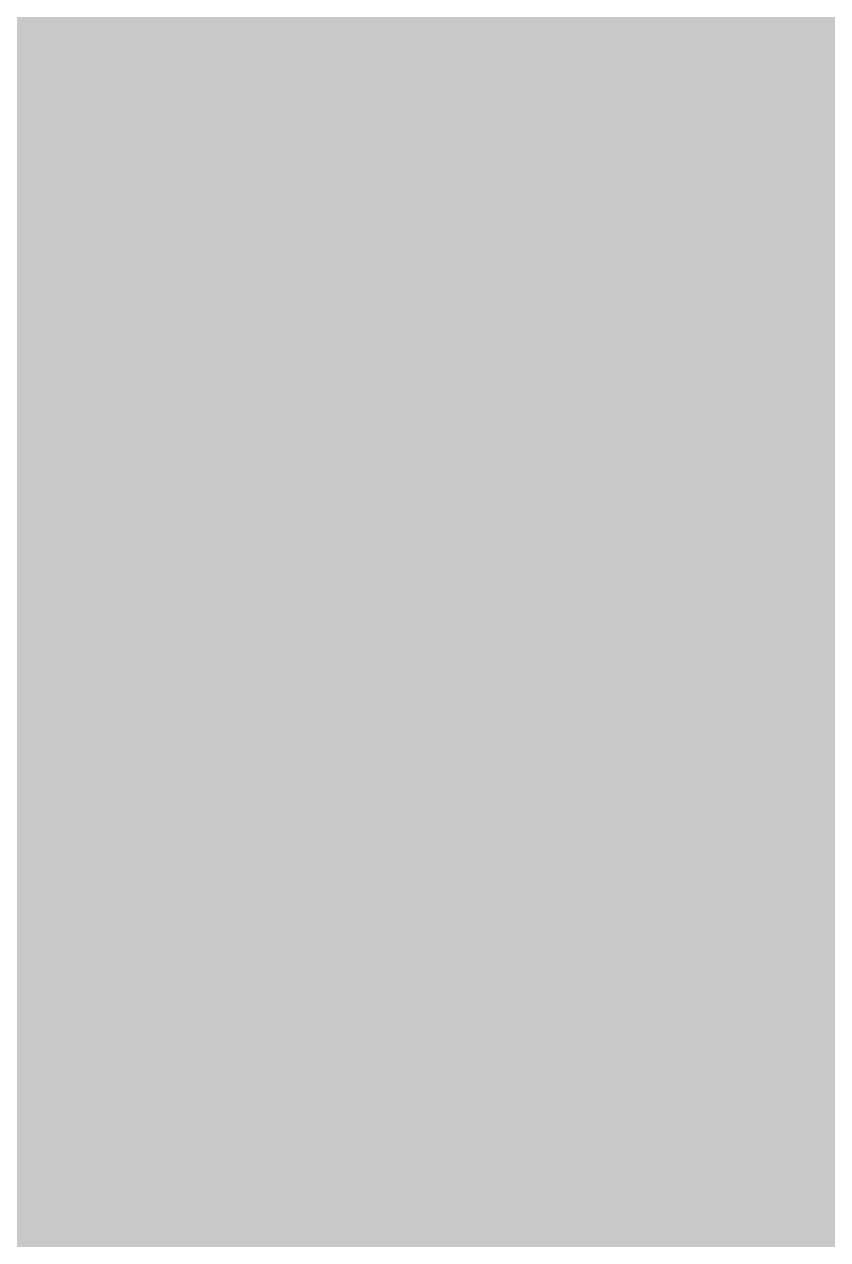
# Model space of a CAD drawing. Header units: millimetres. Extents: x 92 to 588, y 96 to 434.
# Drawn here: x 396.47 to 412.9, y 367 to 391.85 of the extents above; entities that cross this region are included whole.
import ezdxf

# ---------------------------------------------------------------- set-up
doc = ezdxf.new("R2010")
doc.units = ezdxf.units.MM
doc.layers.add('H', color=7, linetype='Continuous')
doc.layers.add('P', color=7, linetype='Continuous')

msp = doc.modelspace()

# ---------------------------------------------------------------- hatches: boundary and pattern name
at = {"layer": 'H', "linetype": 'Continuous'}
for points in [[(291.162, 223.903), (291.162, 433.788), (588.166, 433.788), (588.166, 223.903), (291.162, 223.903)], [(398.265, 389.108), (398.265, 391.701), (399.024, 391.701), (399.218, 391.684), (399.306, 391.666), (399.377, 391.648), (399.518, 391.578), (399.588, 391.543), (399.659, 391.49), (399.765, 391.366), (399.818, 391.278), (399.853, 391.208), (399.888, 391.031), (399.888, 390.925), (399.888, 390.837), (399.853, 390.678), (399.835, 390.608), (399.8, 390.52), (399.712, 390.396), (399.659, 390.343), (399.588, 390.29), (399.447, 390.184), (399.359, 390.149), (399.253, 390.114), (399.024, 390.079), (398.9, 390.079), (398.6, 390.079), (398.6, 390.378), (398.83, 390.378), (399.024, 390.378), (399.165, 390.414), (399.235, 390.431), (399.341, 390.484), (399.394, 390.52), (399.43, 390.573), (399.482, 390.643), (399.5, 390.696), (399.535, 390.802), (399.535, 390.908), (399.535, 390.978), (399.5, 391.084), (399.482, 391.137), (399.465, 391.19), (399.394, 391.278), (399.341, 391.313), (399.253, 391.349), (399.165, 391.384), (399.041, 391.402), (398.883, 391.402), (398.6, 391.402), (398.6, 390.378), (398.6, 390.079), (398.6, 389.108), (398.265, 389.108)], [(401.158, 389.108), (401.158, 390.008), (401.158, 390.273), (401.158, 391.296), (400.276, 390.273), (401.158, 390.273), (401.158, 390.008), (400.012, 390.008), (400.012, 390.361), (401.176, 391.701), (401.493, 391.701), (401.493, 390.273), (401.793, 390.273), (401.793, 390.008), (401.493, 390.008), (401.493, 389.108), (401.158, 389.108)], [(404.439, 389.073), (404.298, 389.073), (404.069, 389.108), (403.963, 389.161), (403.857, 389.197), (403.68, 389.32), (403.592, 389.408), (403.522, 389.497), (403.398, 389.708), (403.363, 389.832), (403.328, 389.955), (403.275, 390.237), (403.275, 390.396), (403.275, 390.555), (403.31, 390.855), (403.363, 390.978), (403.398, 391.084), (403.522, 391.296), (403.592, 391.384), (403.68, 391.472), (403.857, 391.613), (403.963, 391.648), (404.069, 391.701), (404.315, 391.737), (404.439, 391.754), (404.562, 391.737), (404.686, 391.719), (404.792, 391.701), (404.898, 391.684), (404.968, 391.648), (405.056, 391.613), (405.145, 391.578), (405.233, 391.525), (405.233, 391.119), (405.162, 391.155), (405.092, 391.208), (405.021, 391.278), (404.915, 391.331), (404.809, 391.384), (404.704, 391.419), (404.58, 391.454), (404.439, 391.454), (404.351, 391.454), (404.192, 391.419), (404.121, 391.384), (404.051, 391.349), (403.927, 391.243), (403.857, 391.19), (403.804, 391.119), (403.716, 390.943), (403.698, 390.855), (403.663, 390.749), (403.628, 390.52), (403.628, 390.396), (403.628, 390.273), (403.663, 390.043), (403.698, 389.955), (403.733, 389.849), (403.822, 389.691), (403.875, 389.62), (403.927, 389.567), (404.051, 389.461), (404.121, 389.426), (404.192, 389.408), (404.351, 389.373), (404.439, 389.373), (404.58, 389.373), (404.704, 389.408), (404.827, 389.444), (404.933, 389.497), (405.021, 389.549), (405.092, 389.602), (405.162, 389.655), (405.215, 389.708), (405.233, 389.285), (405.145, 389.25), (405.074, 389.214), (404.986, 389.179), (404.898, 389.144), (404.774, 389.108), (404.686, 389.091), (404.58, 389.073), (404.439, 389.073)], [(406.115, 389.073), (405.885, 389.091), (405.78, 389.126), (405.585, 389.197), (405.409, 389.267), (405.409, 389.708), (405.515, 389.62), (405.709, 389.497), (405.815, 389.461), (405.921, 389.408), (406.132, 389.373), (406.238, 389.373), (406.362, 389.373), (406.591, 389.426), (406.661, 389.479), (406.697, 389.514), (406.75, 389.585), (406.803, 389.708), (406.803, 389.796), (406.803, 389.867), (406.767, 389.99), (406.732, 390.043), (406.697, 390.096), (406.573, 390.167), (406.485, 390.184), (406.379, 390.22), (406.273, 390.255), (406.168, 390.273), (406.026, 390.308), (405.885, 390.343), (405.78, 390.396), (405.674, 390.467), (405.603, 390.537), (405.55, 390.59), (405.497, 390.678), (405.444, 390.802), (405.427, 390.925), (405.427, 391.013), (405.427, 391.084), (405.462, 391.225), (405.515, 391.366), (405.621, 391.472), (405.674, 391.525), (405.727, 391.578), (405.868, 391.666), (406.026, 391.719), (406.203, 391.737), (406.291, 391.754), (406.397, 391.737), (406.609, 391.719), (406.714, 391.701), (406.803, 391.684), (406.979, 391.613), (407.067, 391.578), (407.067, 391.172), (406.979, 391.225), (406.82, 391.313), (406.732, 391.366), (406.626, 391.402), (406.432, 391.437), (406.326, 391.454), (406.203, 391.437), (406.009, 391.384), (405.938, 391.331), (405.903, 391.313), (405.85, 391.243), (405.797, 391.172), (405.78, 391.084), (405.78, 391.049), (405.78, 390.961), (405.832, 390.837), (405.868, 390.784), (405.921, 390.731), (406.044, 390.661), (406.115, 390.643), (406.238, 390.608), (406.538, 390.537), (406.644, 390.502), (406.785, 390.467), (406.979, 390.343), (407.05, 390.255), (407.102, 390.167), (407.155, 389.973), (407.173, 389.849), (407.155, 389.779), (407.138, 389.62), (407.102, 389.549), (407.067, 389.479), (406.979, 389.355), (406.926, 389.303), (406.873, 389.25), (406.732, 389.161), (406.644, 389.126), (406.573, 389.108), (406.379, 389.073), (406.115, 389.073)], [(409.36, 389.108), (409.36, 391.402), (408.496, 391.402), (408.496, 391.701), (410.56, 391.701), (410.56, 391.402), (409.695, 391.402), (409.695, 389.108), (409.36, 389.108)], [(410.86, 389.108), (410.86, 391.701), (411.547, 391.701), (411.812, 391.701), (411.971, 391.684), (412.041, 391.666), (412.165, 391.631), (412.235, 391.596), (412.306, 391.56), (412.394, 391.454), (412.429, 391.402), (412.465, 391.331), (412.5, 391.19), (412.5, 391.119), (412.5, 391.031), (412.447, 390.855), (412.394, 390.784), (412.359, 390.714), (412.218, 390.608), (412.13, 390.573), (412.006, 390.731), (412.041, 390.767), (412.094, 390.819), (412.112, 390.872), (412.13, 390.961), (412.147, 391.066), (412.13, 391.155), (412.112, 391.225), (412.094, 391.26), (412.041, 391.313), (412.006, 391.331), (411.918, 391.384), (411.83, 391.402), (411.706, 391.402), (411.212, 391.402), (411.212, 390.643), (411.741, 390.643), (411.847, 390.661), (411.918, 390.696), (412.006, 390.731), (412.13, 390.573), (412.253, 390.52), (412.112, 390.255), (412.059, 390.29), (411.971, 390.326), (411.883, 390.343), (411.759, 390.361), (411.6, 390.361), (411.212, 390.361), (411.212, 389.408), (411.495, 389.408), (411.706, 389.408), (411.847, 389.426), (411.918, 389.444), (412.024, 389.479), (412.077, 389.514), (412.13, 389.549), (412.2, 389.638), (412.218, 389.673), (412.235, 389.708), (412.253, 389.832), (412.271, 389.902), (412.253, 389.973), (412.235, 390.079), (412.218, 390.132), (412.2, 390.184), (412.112, 390.255), (412.253, 390.52), (412.429, 390.396), (412.5, 390.326), (412.553, 390.237), (412.623, 390.026), (412.623, 389.902), (412.623, 389.814), (412.588, 389.638), (412.553, 389.567), (412.518, 389.497), (412.412, 389.373), (412.359, 389.32), (412.271, 389.267), (412.13, 389.197), (412.041, 389.161), (411.953, 389.144), (411.741, 389.108), (410.86, 389.108)], [(402.04, 390.096), (402.04, 390.396), (403.028, 390.396), (403.028, 390.096), (402.04, 390.096)], [(407.385, 390.096), (407.385, 390.396), (408.355, 390.396), (408.355, 390.096), (407.385, 390.096)], [(406.467, 383.111), (406.467, 385.704), (407.12, 385.704), (407.226, 385.704), (407.42, 385.687), (407.508, 385.669), (407.596, 385.651), (407.737, 385.581), (407.79, 385.545), (407.861, 385.493), (407.967, 385.369), (408.02, 385.298), (408.055, 385.21), (408.09, 385.034), (408.108, 384.928), (408.09, 384.84), (408.073, 384.681), (408.037, 384.611), (408.002, 384.54), (407.931, 384.399), (407.879, 384.346), (407.808, 384.293), (407.649, 384.187), (407.561, 384.152), (407.473, 384.117), (407.244, 384.081), (407.102, 384.081), (406.82, 384.081), (406.82, 384.381), (407.05, 384.381), (407.244, 384.381), (407.385, 384.417), (407.438, 384.434), (407.561, 384.487), (407.596, 384.522), (407.632, 384.575), (407.685, 384.663), (407.702, 384.699), (407.737, 384.805), (407.737, 384.91), (407.737, 384.981), (407.72, 385.104), (407.702, 385.14), (407.667, 385.193), (407.596, 385.281), (407.561, 385.316), (407.473, 385.351), (407.367, 385.387), (407.244, 385.404), (407.102, 385.404), (406.82, 385.404), (406.82, 384.381), (406.82, 384.081), (406.82, 383.111), (406.467, 383.111)], [(409.36, 383.111), (409.36, 384.011), (409.36, 384.293), (409.36, 385.298), (408.496, 384.293), (409.36, 384.293), (409.36, 384.011), (408.231, 384.011), (408.231, 384.364), (409.378, 385.704), (409.695, 385.704), (409.695, 384.293), (410.013, 384.293), (410.013, 384.011), (409.695, 384.011), (409.695, 383.111), (409.36, 383.111)], [(406.644, 383.341), (405.638, 384.346), (406.644, 385.334), (407.632, 384.346), (406.644, 383.341)], [(406.203, 382.071), (405.215, 383.076), (406.203, 384.081), (407.208, 383.076), (406.203, 382.071)], [(400.082, 379.054), (399.077, 380.042), (400.082, 381.048), (401.07, 380.042), (400.082, 379.054)], [(403.645, 378.155), (402.64, 379.143), (403.645, 380.148), (404.633, 379.143), (403.645, 378.155)], [(403.522, 377.537), (403.363, 377.573), (403.292, 377.59), (403.222, 377.626), (403.098, 377.714), (403.045, 377.767), (402.975, 377.837), (402.869, 378.031), (402.834, 378.155), (402.799, 378.261), (402.763, 378.56), (402.763, 378.719), (402.763, 378.896), (402.799, 379.195), (402.834, 379.337), (402.869, 379.46), (402.975, 379.707), (403.045, 379.813), (403.116, 379.901), (403.292, 380.06), (403.398, 380.113), (403.522, 380.166), (403.769, 380.218), (403.91, 380.218), (403.998, 380.218), (404.086, 380.218), (404.157, 380.201), (404.21, 380.183), (404.21, 379.848), (404.139, 379.883), (404.051, 379.901), (403.963, 379.919), (403.875, 379.919), (403.786, 379.919), (403.645, 379.901), (403.522, 379.848), (403.398, 379.76), (403.345, 379.707), (403.292, 379.654), (403.222, 379.513), (403.169, 379.354), (403.116, 379.16), (403.116, 379.054), (403.222, 378.878), (403.116, 378.807), (403.116, 378.772), (403.098, 378.702), (403.098, 378.649), (403.116, 378.525), (403.134, 378.296), (403.151, 378.225), (403.187, 378.137), (403.257, 378.014), (403.292, 377.961), (403.363, 377.89), (403.451, 377.855), (403.522, 377.82), (403.61, 377.82), (403.716, 377.82), (403.839, 377.873), (403.91, 377.925), (403.945, 377.961), (403.98, 378.014), (404.033, 378.102), (404.069, 378.278), (404.086, 378.419), (404.086, 378.49), (404.051, 378.631), (404.033, 378.684), (404.016, 378.737), (403.945, 378.825), (403.91, 378.86), (403.875, 378.896), (403.786, 378.931), (403.751, 378.931), (403.663, 378.948), (403.575, 378.948), (403.451, 378.948), (403.345, 378.913), (403.222, 378.878), (403.116, 379.054), (403.24, 379.143), (403.363, 379.195), (403.434, 379.213), (403.575, 379.231), (403.645, 379.248), (403.804, 379.231), (403.91, 379.213), (403.98, 379.195), (404.086, 379.125), (404.157, 379.09), (404.227, 379.037), (404.333, 378.896), (404.368, 378.807), (404.404, 378.737), (404.439, 378.543), (404.439, 378.331), (404.404, 378.155), (404.368, 378.067), (404.333, 377.978), (404.245, 377.837), (404.192, 377.784), (404.139, 377.714), (403.998, 377.626), (403.927, 377.59), (403.857, 377.573), (403.698, 377.537), (403.522, 377.537)], [(405.127, 377.537), (405.039, 377.555), (404.968, 377.555), (404.898, 377.573), (404.898, 377.908), (404.968, 377.89), (405.056, 377.855), (405.145, 377.837), (405.233, 377.837), (405.321, 377.837), (405.48, 377.873), (405.603, 377.925), (405.727, 378.014), (405.762, 378.067), (405.815, 378.119), (405.885, 378.261), (405.956, 378.419), (405.991, 378.596), (405.991, 378.702), (405.885, 378.896), (405.991, 378.948), (405.991, 379.019), (405.991, 379.248), (405.974, 379.46), (405.956, 379.548), (405.921, 379.619), (405.85, 379.742), (405.815, 379.795), (405.78, 379.83), (405.709, 379.901), (405.656, 379.919), (405.585, 379.936), (405.497, 379.936), (405.391, 379.936), (405.25, 379.883), (405.18, 379.83), (405.145, 379.795), (405.127, 379.76), (405.074, 379.654), (405.021, 379.495), (405.021, 379.354), (405.021, 379.266), (405.039, 379.143), (405.074, 379.072), (405.092, 379.019), (405.162, 378.931), (405.197, 378.896), (405.233, 378.878), (405.303, 378.843), (405.356, 378.825), (405.444, 378.807), (405.533, 378.807), (405.638, 378.807), (405.762, 378.843), (405.885, 378.896), (405.991, 378.702), (405.85, 378.613), (405.727, 378.56), (405.656, 378.543), (405.533, 378.525), (405.444, 378.525), (405.321, 378.525), (405.197, 378.56), (405.127, 378.578), (405.021, 378.631), (404.95, 378.666), (404.88, 378.737), (404.774, 378.86), (404.739, 378.948), (404.704, 379.019), (404.668, 379.231), (404.668, 379.337), (404.668, 379.425), (404.704, 379.619), (404.739, 379.707), (404.774, 379.778), (404.862, 379.919), (404.915, 379.989), (404.968, 380.042), (405.109, 380.13), (405.18, 380.166), (405.25, 380.183), (405.409, 380.218), (405.497, 380.218), (405.585, 380.218), (405.744, 380.201), (405.815, 380.166), (405.885, 380.13), (406.009, 380.042), (406.062, 379.989), (406.132, 379.919), (406.238, 379.725), (406.273, 379.619), (406.309, 379.495), (406.344, 379.213), (406.344, 379.037), (406.344, 378.878), (406.309, 378.578), (406.273, 378.437), (406.238, 378.296), (406.132, 378.049), (406.062, 377.961), (405.991, 377.855), (405.815, 377.696), (405.709, 377.643), (405.603, 377.59), (405.339, 377.537), (405.197, 377.537), (405.127, 377.537)], [(408.566, 377.537), (408.461, 377.537), (408.284, 377.573), (408.125, 377.661), (408.002, 377.784), (407.949, 377.873), (407.896, 377.961), (407.826, 378.172), (407.773, 378.419), (407.755, 378.719), (407.737, 378.878), (407.755, 379.054), (407.773, 379.354), (407.826, 379.601), (407.896, 379.813), (407.949, 379.901), (408.002, 379.972), (408.125, 380.095), (408.284, 380.183), (408.461, 380.218), (408.566, 380.218), (408.566, 379.936), (408.496, 379.936), (408.39, 379.901), (408.337, 379.866), (408.284, 379.83), (408.214, 379.725), (408.196, 379.672), (408.161, 379.601), (408.125, 379.425), (408.125, 379.337), (408.108, 379.125), (408.09, 378.878), (408.108, 378.631), (408.108, 378.419), (408.125, 378.331), (408.161, 378.172), (408.178, 378.102), (408.214, 378.031), (408.284, 377.925), (408.337, 377.89), (408.372, 377.855), (408.496, 377.82), (408.566, 377.82), (408.637, 377.82), (408.76, 377.855), (408.813, 377.89), (408.849, 377.925), (408.919, 378.031), (408.955, 378.102), (408.972, 378.155), (409.007, 378.331), (409.025, 378.419), (409.043, 378.631), (409.043, 378.878), (409.043, 379.143), (409.025, 379.337), (409.007, 379.442), (408.972, 379.601), (408.955, 379.672), (408.919, 379.742), (408.849, 379.83), (408.813, 379.866), (408.76, 379.901), (408.637, 379.936), (408.566, 379.936), (408.566, 380.218), (408.672, 380.218), (408.866, 380.183), (409.025, 380.095), (409.149, 379.972), (409.201, 379.883), (409.254, 379.813), (409.325, 379.601), (409.378, 379.337), (409.395, 379.054), (409.395, 378.878), (409.395, 378.719), (409.378, 378.419), (409.325, 378.155), (409.237, 377.943), (409.201, 377.855), (409.149, 377.784), (409.007, 377.661), (408.866, 377.573), (408.672, 377.537), (408.566, 377.537)], [(410.471, 377.537), (410.313, 377.573), (410.225, 377.59), (410.172, 377.626), (410.03, 377.714), (409.978, 377.767), (409.925, 377.837), (409.819, 378.031), (409.766, 378.155), (409.731, 378.261), (409.695, 378.56), (409.695, 378.719), (409.695, 378.896), (409.731, 379.195), (409.766, 379.337), (409.801, 379.46), (409.907, 379.707), (409.978, 379.813), (410.048, 379.901), (410.242, 380.06), (410.348, 380.113), (410.454, 380.166), (410.718, 380.218), (410.86, 380.218), (410.948, 380.218), (411.018, 380.218), (411.089, 380.201), (411.142, 380.183), (411.142, 379.848), (411.071, 379.883), (411.001, 379.901), (410.912, 379.919), (410.807, 379.919), (410.736, 379.919), (410.577, 379.901), (410.454, 379.848), (410.33, 379.76), (410.295, 379.707), (410.242, 379.654), (410.154, 379.513), (410.101, 379.354), (410.066, 379.16), (410.048, 379.054), (410.172, 378.878), (410.048, 378.807), (410.048, 378.772), (410.048, 378.702), (410.048, 378.649), (410.048, 378.525), (410.066, 378.296), (410.101, 378.225), (410.119, 378.137), (410.189, 378.014), (410.225, 377.961), (410.313, 377.89), (410.383, 377.855), (410.471, 377.82), (410.56, 377.82), (410.648, 377.82), (410.789, 377.873), (410.86, 377.925), (410.895, 377.961), (410.93, 378.014), (410.965, 378.102), (411.018, 378.278), (411.018, 378.419), (411.018, 378.49), (411.001, 378.631), (410.983, 378.684), (410.948, 378.737), (410.895, 378.825), (410.842, 378.86), (410.807, 378.896), (410.736, 378.931), (410.683, 378.931), (410.595, 378.948), (410.507, 378.948), (410.401, 378.948), (410.277, 378.913), (410.172, 378.878), (410.048, 379.054), (410.172, 379.143), (410.313, 379.195), (410.366, 379.213), (410.507, 379.231), (410.595, 379.248), (410.736, 379.231), (410.86, 379.213), (410.912, 379.195), (411.036, 379.125), (411.089, 379.09), (411.159, 379.037), (411.265, 378.896), (411.3, 378.807), (411.336, 378.737), (411.371, 378.543), (411.371, 378.331), (411.336, 378.155), (411.3, 378.067), (411.265, 377.978), (411.177, 377.837), (411.124, 377.784), (411.071, 377.714), (410.948, 377.626), (410.877, 377.59), (410.789, 377.573), (410.63, 377.537), (410.471, 377.537)], [(402.605, 376.779), (401.617, 377.784), (402.605, 378.772), (403.61, 377.784), (402.605, 376.779)], [(412.535, 375.791), (412.447, 375.791), (412.288, 375.809), (412.218, 375.844), (412.147, 375.879), (412.024, 375.968), (411.971, 376.02), (411.9, 376.091), (411.794, 376.285), (411.759, 376.391), (411.724, 376.514), (411.689, 376.814), (411.689, 376.973), (411.689, 377.132), (411.724, 377.449), (411.759, 377.573), (411.794, 377.714), (411.9, 377.943), (411.971, 378.049), (412.041, 378.155), (412.218, 378.296), (412.324, 378.366), (412.447, 378.419), (412.694, 378.472), (412.835, 378.472), (412.923, 378.472), (413.011, 378.455), (413.082, 378.455), (413.135, 378.437), (413.135, 378.102), (413.064, 378.119), (412.994, 378.155), (412.888, 378.172), (412.8, 378.172), (412.712, 378.172), (412.57, 378.137), (412.447, 378.084), (412.324, 378.014), (412.271, 377.961), (412.235, 377.89), (412.147, 377.767), (412.094, 377.608), (412.059, 377.414), (412.041, 377.308), (412.147, 377.132), (412.041, 377.061), (412.041, 377.026), (412.041, 376.991), (412.041, 376.761), (412.059, 376.55), (412.094, 376.461), (412.112, 376.391), (412.182, 376.267), (412.218, 376.214), (412.288, 376.144), (412.376, 376.109), (412.447, 376.073), (412.535, 376.073), (412.641, 376.073), (412.765, 376.126), (412.853, 376.179), (412.87, 376.214), (412.906, 376.25), (412.959, 376.356), (413.011, 376.514), (413.011, 376.655), (413.011, 376.744), (412.994, 376.867), (412.959, 376.938), (412.941, 376.991), (412.87, 377.079), (412.835, 377.114), (412.8, 377.132), (412.712, 377.185), (412.676, 377.185), (412.588, 377.202), (412.5, 377.202), (412.376, 377.202), (412.271, 377.167), (412.147, 377.132), (412.041, 377.308), (412.165, 377.396), (412.288, 377.449), (412.359, 377.467), (412.5, 377.484), (412.57, 377.484), (412.729, 377.484), (412.835, 377.449), (412.906, 377.432), (413.011, 377.379), (413.082, 377.343), (413.153, 377.273), (413.258, 377.149), (413.294, 377.061), (413.329, 376.973), (413.364, 376.779), (413.364, 376.673), (413.364, 376.585), (413.329, 376.391), (413.294, 376.303), (413.258, 376.232), (413.17, 376.091), (413.117, 376.02), (413.064, 375.968), (412.923, 375.879), (412.853, 375.844), (412.782, 375.809), (412.623, 375.791), (412.535, 375.791)], [(406.838, 377.59), (406.838, 378.084), (407.244, 378.084), (407.244, 377.59), (406.838, 377.59)], [(397.436, 373.304), (397.278, 373.339), (397.207, 373.357), (397.136, 373.392), (397.013, 373.48), (396.942, 373.533), (396.89, 373.622), (396.784, 373.798), (396.748, 373.921), (396.713, 374.045), (396.66, 374.327), (396.66, 374.662), (396.695, 374.962), (396.731, 375.103), (396.766, 375.244), (396.872, 375.474), (396.942, 375.579), (397.031, 375.668), (397.207, 375.826), (397.313, 375.879), (397.419, 375.932), (397.683, 375.985), (397.824, 375.985), (397.913, 375.985), (397.983, 375.985), (398.054, 375.968), (398.124, 375.95), (398.124, 375.632), (398.054, 375.65), (397.965, 375.668), (397.877, 375.685), (397.771, 375.685), (397.701, 375.685), (397.56, 375.668), (397.419, 375.615), (397.313, 375.527), (397.26, 375.474), (397.207, 375.421), (397.136, 375.28), (397.066, 375.121), (397.031, 374.927), (397.013, 374.821), (397.136, 374.645), (397.013, 374.592), (397.013, 374.539), (397.013, 374.503), (397.013, 374.468), (397.013, 374.415), (397.013, 374.292), (397.048, 374.08), (397.066, 373.992), (397.101, 373.904), (397.154, 373.78), (397.207, 373.745), (397.278, 373.657), (397.348, 373.622), (397.436, 373.586), (397.525, 373.586), (397.63, 373.604), (397.754, 373.639), (397.824, 373.71), (397.86, 373.745), (397.895, 373.78), (397.948, 373.868), (397.983, 374.045), (397.983, 374.186), (397.983, 374.257), (397.965, 374.398), (397.948, 374.451), (397.93, 374.503), (397.86, 374.592), (397.807, 374.627), (397.771, 374.662), (397.701, 374.698), (397.666, 374.715), (397.577, 374.715), (397.489, 374.733), (397.366, 374.715), (397.242, 374.698), (397.136, 374.645), (397.013, 374.821), (397.154, 374.909), (397.278, 374.962), (397.348, 374.98), (397.489, 375.015), (397.56, 375.015), (397.701, 374.997), (397.824, 374.98), (397.877, 374.962), (398.001, 374.909), (398.054, 374.856), (398.124, 374.803), (398.23, 374.662), (398.265, 374.592), (398.301, 374.503), (398.336, 374.309), (398.336, 374.204), (398.336, 374.098), (398.301, 373.921), (398.283, 373.833), (398.248, 373.745), (398.16, 373.604), (398.107, 373.551), (398.036, 373.498), (397.913, 373.392), (397.842, 373.375), (397.771, 373.339), (397.613, 373.304), (397.436, 373.304)], [(399.024, 373.304), (398.953, 373.322), (398.883, 373.322), (398.812, 373.339), (398.812, 373.674), (398.865, 373.657), (398.953, 373.639), (399.041, 373.604), (399.147, 373.604), (399.235, 373.604), (399.377, 373.639), (399.518, 373.692), (399.624, 373.78), (399.676, 373.833), (399.729, 373.886), (399.8, 374.027), (399.853, 374.186), (399.888, 374.362), (399.906, 374.468), (399.8, 374.662), (399.906, 374.715), (399.906, 374.786), (399.906, 374.839), (399.906, 374.874), (399.906, 375.015), (399.888, 375.227), (399.853, 375.315), (399.835, 375.385), (399.765, 375.527), (399.729, 375.562), (399.694, 375.615), (399.606, 375.668), (399.571, 375.685), (399.482, 375.703), (399.394, 375.721), (399.288, 375.703), (399.165, 375.65), (399.094, 375.597), (399.059, 375.562), (399.024, 375.527), (398.989, 375.421), (398.936, 375.262), (398.936, 375.121), (398.936, 375.033), (398.953, 374.909), (398.971, 374.856), (399.006, 374.803), (399.059, 374.698), (399.112, 374.662), (399.147, 374.645), (399.218, 374.609), (399.253, 374.592), (399.341, 374.574), (399.43, 374.574), (399.553, 374.592), (399.676, 374.609), (399.8, 374.662), (399.906, 374.468), (399.765, 374.38), (399.641, 374.327), (399.571, 374.309), (399.43, 374.292), (399.359, 374.292), (399.218, 374.292), (399.094, 374.327), (399.041, 374.345), (398.918, 374.398), (398.865, 374.451), (398.795, 374.503), (398.689, 374.627), (398.653, 374.715), (398.618, 374.803), (398.583, 374.997), (398.583, 375.103), (398.583, 375.209), (398.618, 375.385), (398.653, 375.474), (398.689, 375.544), (398.777, 375.685), (398.83, 375.756), (398.883, 375.809), (399.006, 375.897), (399.094, 375.932), (399.165, 375.968), (399.324, 375.985), (399.394, 376.003), (399.482, 375.985), (399.659, 375.968), (399.729, 375.932), (399.8, 375.897), (399.923, 375.826), (399.976, 375.756), (400.047, 375.685), (400.153, 375.509), (400.188, 375.385), (400.223, 375.262), (400.259, 374.98), (400.259, 374.803), (400.259, 374.645), (400.223, 374.345), (400.188, 374.204), (400.153, 374.063), (400.047, 373.816), (399.976, 373.727), (399.888, 373.622), (399.712, 373.48), (399.606, 373.41), (399.5, 373.375), (399.253, 373.322), (399.094, 373.304), (399.024, 373.304)], [(411.53, 373.957), (410.542, 374.944), (411.53, 375.95), (412.535, 374.944), (411.53, 373.957)], [(408.778, 373.322), (407.773, 374.309), (408.778, 375.315), (409.766, 374.309), (408.778, 373.322)], [(400.417, 372.546), (399.412, 373.551), (400.417, 374.556), (401.405, 373.551), (400.417, 372.546)], [(413.699, 370.746), (413.611, 370.764), (413.452, 370.782), (413.382, 370.817), (413.311, 370.852), (413.188, 370.94), (413.135, 370.993), (413.064, 371.064), (412.959, 371.258), (412.923, 371.364), (412.888, 371.487), (412.853, 371.769), (412.853, 372.105), (412.888, 372.404), (412.923, 372.546), (412.959, 372.687), (413.064, 372.916), (413.135, 373.022), (413.205, 373.11), (413.382, 373.269), (413.488, 373.322), (413.611, 373.375), (413.858, 373.428), (413.999, 373.445), (414.087, 373.445), (414.176, 373.428), (414.246, 373.428), (414.299, 373.41), (414.299, 373.075), (414.229, 373.092), (414.158, 373.128), (414.052, 373.145), (413.964, 373.145), (413.876, 373.145), (413.735, 373.11), (413.611, 373.057), (413.488, 372.969), (413.435, 372.916), (413.382, 372.863), (413.311, 372.74), (413.258, 372.563), (413.205, 372.387), (413.205, 372.281), (413.311, 372.087), (413.205, 372.034), (413.205, 371.963), (413.205, 371.911), (413.188, 371.875), (413.205, 371.734), (413.223, 371.523), (413.241, 371.434), (413.276, 371.364), (413.347, 371.223), (413.382, 371.187), (413.452, 371.117), (413.541, 371.064), (413.611, 371.046), (413.699, 371.029), (413.805, 371.046), (413.929, 371.099), (414.017, 371.152), (414.035, 371.187), (414.07, 371.223), (414.123, 371.311), (414.158, 371.487), (414.176, 371.628), (414.176, 371.717), (414.158, 371.84), (414.123, 371.893), (414.105, 371.946), (414.035, 372.052), (413.999, 372.087), (413.964, 372.105), (413.876, 372.14), (413.84, 372.158), (413.752, 372.175), (413.664, 372.175), (413.541, 372.175), (413.435, 372.14), (413.311, 372.087), (413.205, 372.281), (413.329, 372.352), (413.452, 372.404), (413.523, 372.44), (413.664, 372.457), (413.735, 372.457), (413.893, 372.457), (413.999, 372.422), (414.07, 372.404), (414.176, 372.352), (414.246, 372.299), (414.317, 372.246), (414.423, 372.105), (414.458, 372.034), (414.493, 371.946), (414.528, 371.752), (414.528, 371.646), (414.528, 371.54), (414.493, 371.364), (414.458, 371.276), (414.423, 371.205), (414.334, 371.064), (414.281, 370.993), (414.229, 370.94), (414.087, 370.852), (414.017, 370.817), (413.946, 370.782), (413.788, 370.764), (413.699, 370.746)], [(397.542, 368.348), (397.383, 368.383), (397.313, 368.4), (397.242, 368.436), (397.119, 368.524), (397.048, 368.577), (396.995, 368.647), (396.89, 368.841), (396.837, 368.947), (396.819, 369.071), (396.766, 369.371), (396.766, 369.529), (396.766, 369.706), (396.801, 370.006), (396.837, 370.147), (396.872, 370.27), (396.978, 370.517), (397.048, 370.605), (397.119, 370.711), (397.313, 370.852), (397.419, 370.923), (397.525, 370.976), (397.789, 371.029), (397.93, 371.029), (398.018, 371.029), (398.089, 371.029), (398.16, 371.011), (398.23, 370.993), (398.23, 370.658), (398.16, 370.693), (398.071, 370.711), (397.983, 370.729), (397.877, 370.729), (397.807, 370.729), (397.648, 370.693), (397.525, 370.641), (397.419, 370.57), (397.366, 370.517), (397.313, 370.464), (397.225, 370.323), (397.172, 370.164), (397.136, 369.97), (397.119, 369.864), (397.242, 369.688), (397.119, 369.618), (397.119, 369.582), (397.119, 369.547), (397.119, 369.459), (397.119, 369.335), (397.154, 369.106), (397.172, 369.018), (397.207, 368.947), (397.26, 368.824), (397.295, 368.771), (397.383, 368.7), (397.454, 368.665), (397.542, 368.63), (397.63, 368.63), (397.736, 368.63), (397.86, 368.683), (397.93, 368.736), (397.965, 368.771), (398.001, 368.806), (398.036, 368.912), (398.089, 369.071), (398.089, 369.229), (398.089, 369.3), (398.071, 369.441), (398.054, 369.494), (398.036, 369.547), (397.965, 369.635), (397.913, 369.67), (397.877, 369.706), (397.807, 369.741), (397.771, 369.741), (397.683, 369.759), (397.595, 369.759), (397.472, 369.759), (397.348, 369.723), (397.242, 369.688), (397.119, 369.864), (397.242, 369.953), (397.383, 370.006), (397.436, 370.023), (397.595, 370.041), (397.666, 370.041), (397.807, 370.041), (397.93, 370.023), (397.983, 370.006), (398.107, 369.935), (398.16, 369.9), (398.23, 369.847), (398.336, 369.706), (398.371, 369.618), (398.406, 369.529), (398.442, 369.335), (398.442, 369.229), (398.442, 369.141), (398.406, 368.947), (398.389, 368.859), (398.354, 368.788), (398.265, 368.647), (398.195, 368.594), (398.142, 368.524), (398.018, 368.436), (397.948, 368.4), (397.877, 368.383), (397.719, 368.348), (397.542, 368.348)], [(399.13, 368.348), (399.059, 368.348), (398.971, 368.365), (398.9, 368.383), (398.9, 368.718), (398.971, 368.683), (399.059, 368.665), (399.147, 368.647), (399.253, 368.647), (399.324, 368.647), (399.482, 368.683), (399.624, 368.736), (399.729, 368.824), (399.782, 368.877), (399.835, 368.93), (399.906, 369.071), (399.959, 369.229), (399.994, 369.406), (400.012, 369.512), (399.906, 369.688), (400.012, 369.759), (400.012, 369.829), (400.012, 369.864), (400.012, 370.041), (399.994, 370.253), (399.959, 370.341), (399.941, 370.429), (399.87, 370.552), (399.835, 370.605), (399.8, 370.641), (399.712, 370.693), (399.676, 370.711), (399.588, 370.746), (399.5, 370.746), (399.394, 370.746), (399.271, 370.693), (399.2, 370.641), (399.165, 370.605), (399.13, 370.552), (399.094, 370.464), (399.041, 370.288), (399.041, 370.147), (399.041, 370.076), (399.059, 369.935), (399.077, 369.882), (399.094, 369.829), (399.165, 369.741), (399.218, 369.706), (399.253, 369.67), (399.324, 369.635), (399.359, 369.635), (399.447, 369.618), (399.535, 369.618), (399.659, 369.618), (399.782, 369.653), (399.906, 369.688), (400.012, 369.512), (399.87, 369.423), (399.747, 369.371), (399.676, 369.353), (399.535, 369.335), (399.465, 369.335), (399.324, 369.335), (399.2, 369.353), (399.147, 369.371), (399.024, 369.441), (398.971, 369.476), (398.9, 369.529), (398.795, 369.67), (398.759, 369.741), (398.724, 369.829), (398.689, 370.023), (398.689, 370.147), (398.689, 370.235), (398.724, 370.429), (398.742, 370.499), (398.777, 370.588), (398.865, 370.729), (398.936, 370.782), (398.989, 370.852), (399.112, 370.94), (399.183, 370.976), (399.271, 370.993), (399.43, 371.029), (399.5, 371.029), (399.588, 371.029), (399.747, 370.993), (399.835, 370.976), (399.906, 370.94), (400.029, 370.852), (400.082, 370.799), (400.153, 370.729), (400.241, 370.535), (400.294, 370.429), (400.329, 370.305), (400.364, 370.023), (400.364, 369.847), (400.364, 369.688), (400.329, 369.388), (400.294, 369.229), (400.259, 369.088), (400.135, 368.859), (400.082, 368.753), (399.994, 368.665), (399.818, 368.506), (399.712, 368.453), (399.606, 368.4), (399.359, 368.348), (399.2, 368.348), (399.13, 368.348)], [(402.587, 368.33), (402.499, 368.348), (402.322, 368.365), (402.234, 368.4), (402.164, 368.418), (402.022, 368.506), (401.97, 368.559), (401.917, 368.612), (401.828, 368.736), (401.793, 368.806), (401.775, 368.877), (401.74, 369.035), (401.74, 369.106), (401.74, 369.212), (401.811, 369.406), (401.864, 369.494), (401.917, 369.582), (402.075, 369.723), (402.181, 369.776), (402.322, 369.635), (402.216, 369.529), (402.164, 369.459), (402.128, 369.388), (402.093, 369.229), (402.093, 369.141), (402.093, 369.018), (402.164, 368.824), (402.234, 368.753), (402.305, 368.683), (402.481, 368.594), (402.587, 368.594), (402.693, 368.594), (402.869, 368.665), (402.94, 368.736), (402.993, 368.788), (403.063, 368.983), (403.063, 369.088), (403.063, 369.159), (403.045, 369.282), (403.01, 369.335), (402.975, 369.388), (402.851, 369.476), (402.763, 369.529), (402.71, 369.565), (402.605, 369.6), (402.516, 369.635), (402.393, 369.688), (402.322, 369.635), (402.181, 369.776), (402.093, 369.847), (401.952, 369.97), (401.899, 370.023), (401.864, 370.094), (401.811, 370.27), (401.811, 370.358), (401.811, 370.429), (401.828, 370.57), (401.899, 370.693), (401.97, 370.799), (402.022, 370.852), (402.075, 370.888), (402.199, 370.958), (402.34, 371.011), (402.499, 371.046), (402.675, 371.046), (402.834, 371.011), (402.975, 370.976), (403.098, 370.905), (403.151, 370.852), (403.204, 370.799), (403.275, 370.711), (403.328, 370.588), (403.363, 370.447), (403.363, 370.376), (403.363, 370.288), (403.31, 370.129), (403.257, 370.041), (403.204, 369.953), (403.063, 369.829), (402.975, 369.776), (402.834, 369.917), (402.94, 370.041), (402.975, 370.094), (402.993, 370.164), (403.028, 370.305), (403.028, 370.376), (403.01, 370.464), (402.957, 370.605), (402.904, 370.676), (402.869, 370.693), (402.799, 370.746), (402.675, 370.782), (402.587, 370.782), (402.499, 370.782), (402.34, 370.729), (402.269, 370.676), (402.252, 370.658), (402.199, 370.588), (402.164, 370.482), (402.146, 370.394), (402.164, 370.341), (402.181, 370.235), (402.216, 370.182), (402.252, 370.147), (402.34, 370.058), (402.393, 370.023), (402.463, 369.988), (402.569, 369.935), (402.675, 369.9), (402.763, 369.864), (402.834, 369.917), (402.975, 369.776), (403.081, 369.706), (403.24, 369.582), (403.31, 369.512), (403.363, 369.423), (403.416, 369.229), (403.434, 369.124), (403.416, 369.035), (403.398, 368.877), (403.328, 368.736), (403.24, 368.612), (403.187, 368.559), (403.116, 368.506), (402.993, 368.418), (402.834, 368.365), (402.675, 368.348), (402.587, 368.33)], [(403.892, 368.4), (405.074, 370.676), (403.733, 370.676), (403.733, 370.976), (405.374, 370.976), (405.374, 370.588), (404.263, 368.4), (403.892, 368.4)], [(405.515, 367.589), (404.51, 368.594), (405.515, 369.582), (406.503, 368.594), (405.515, 367.589)], [(400.841, 368.4), (400.841, 368.894), (401.264, 368.894), (401.264, 368.4), (400.841, 368.4)], [(409.978, 365.261), (409.889, 365.261), (409.731, 365.296), (409.66, 365.314), (409.59, 365.349), (409.466, 365.437), (409.395, 365.49), (409.343, 365.561), (409.237, 365.755), (409.201, 365.86), (409.166, 365.984), (409.131, 366.284), (409.113, 366.443), (409.113, 366.619), (409.149, 366.919), (409.184, 367.06), (409.219, 367.183), (409.325, 367.43), (409.395, 367.536), (409.484, 367.624), (409.66, 367.783), (409.766, 367.836), (409.872, 367.889), (410.136, 367.942), (410.277, 367.942), (410.366, 367.942), (410.436, 367.942), (410.507, 367.924), (410.577, 367.907), (410.577, 367.571), (410.507, 367.607), (410.419, 367.624), (410.33, 367.642), (410.225, 367.642), (410.154, 367.642), (410.013, 367.624), (409.872, 367.554), (409.766, 367.483), (409.713, 367.43), (409.66, 367.377), (409.59, 367.236), (409.519, 367.078), (409.484, 366.883), (409.466, 366.778), (409.59, 366.601), (409.466, 366.531), (409.466, 366.495), (409.466, 366.46), (409.466, 366.248), (409.501, 366.019), (409.519, 365.931), (409.554, 365.86), (409.607, 365.737), (409.66, 365.684), (409.731, 365.613), (409.801, 365.578), (409.889, 365.543), (409.978, 365.543), (410.083, 365.543), (410.207, 365.596), (410.277, 365.649), (410.313, 365.684), (410.348, 365.737), (410.401, 365.825), (410.436, 366.002), (410.436, 366.143), (410.436, 366.213), (410.419, 366.354), (410.401, 366.407), (410.383, 366.46), (410.313, 366.548), (410.26, 366.584), (410.225, 366.619), (410.154, 366.654), (410.119, 366.654), (410.03, 366.672), (409.942, 366.672), (409.819, 366.672), (409.695, 366.637), (409.59, 366.601), (409.466, 366.778), (409.607, 366.866), (409.731, 366.919), (409.801, 366.936), (409.942, 366.954), (410.013, 366.954), (410.154, 366.954), (410.277, 366.936), (410.33, 366.919), (410.454, 366.848), (410.507, 366.813), (410.577, 366.76), (410.683, 366.619), (410.718, 366.531), (410.754, 366.46), (410.789, 366.266), (410.789, 366.143), (410.789, 366.054), (410.754, 365.86), (410.736, 365.79), (410.701, 365.702), (410.613, 365.561), (410.56, 365.508), (410.489, 365.437), (410.366, 365.349), (410.295, 365.314), (410.225, 365.296), (410.066, 365.261), (409.978, 365.261)], [(411.547, 365.261), (411.477, 365.261), (411.406, 365.261), (411.336, 365.278), (411.265, 365.296), (411.265, 365.631), (411.318, 365.613), (411.406, 365.578), (411.495, 365.561), (411.6, 365.561), (411.689, 365.561), (411.83, 365.596), (411.971, 365.649), (412.077, 365.737), (412.13, 365.79), (412.182, 365.843), (412.253, 365.984), (412.306, 366.143), (412.341, 366.319), (412.359, 366.425), (412.253, 366.619), (412.359, 366.672), (412.359, 366.742), (412.359, 366.778), (412.359, 366.831), (412.359, 366.954), (412.341, 367.183), (412.306, 367.272), (412.288, 367.342), (412.218, 367.466), (412.182, 367.518), (412.147, 367.554), (412.059, 367.624), (412.024, 367.642), (411.953, 367.66), (411.847, 367.66), (411.741, 367.66), (411.618, 367.607), (411.547, 367.554), (411.512, 367.518), (411.477, 367.466), (411.442, 367.377), (411.389, 367.201), (411.389, 367.078), (411.389, 366.989), (411.406, 366.848), (411.424, 366.795), (411.459, 366.742), (411.512, 366.654), (411.565, 366.619), (411.6, 366.601), (411.671, 366.566), (411.706, 366.548), (411.794, 366.531), (411.9, 366.531), (412.006, 366.531), (412.13, 366.566), (412.253, 366.619), (412.359, 366.425), (412.218, 366.337), (412.094, 366.284), (412.024, 366.266), (411.883, 366.248), (411.812, 366.248), (411.671, 366.248), (411.547, 366.284), (411.495, 366.301), (411.371, 366.354), (411.318, 366.39), (411.248, 366.46), (411.142, 366.584), (411.106, 366.672), (411.071, 366.742), (411.036, 366.936), (411.036, 367.06), (411.036, 367.148), (411.071, 367.342), (411.106, 367.413), (411.142, 367.501), (411.23, 367.642), (411.283, 367.713), (411.336, 367.765), (411.459, 367.854), (411.547, 367.889), (411.618, 367.907), (411.777, 367.942), (411.847, 367.942), (411.935, 367.942), (412.112, 367.924), (412.182, 367.889), (412.253, 367.854), (412.376, 367.765), (412.429, 367.713), (412.5, 367.642), (412.606, 367.448), (412.641, 367.342), (412.676, 367.219), (412.712, 366.936), (412.712, 366.76), (412.712, 366.601), (412.676, 366.301), (412.641, 366.143), (412.606, 366.019), (412.5, 365.772), (412.429, 365.666), (412.341, 365.578), (412.165, 365.419), (412.059, 365.367), (411.953, 365.314), (411.706, 365.261), (411.547, 365.261)]]:
    msp.add_hatch(color=7, dxfattribs=at).paths.add_polyline_path(points)

# ---------------------------------------------------------------- linework, layer by layer
at = {"layer": 'P', "color": 7}
for points, const_width in [([(411.53, 374.944), (401.246, 404.49), (388.211, 418.654), (386.218, 422.287), (384.013, 426.768)], 0.66), ([(411.53, 374.944), (401.246, 404.49), (388.211, 418.654), (386.218, 422.287), (384.013, 426.768)], 0.26), ([(378.563, 398.404), (388.282, 403.131), (401.246, 404.49), (408.443, 397.804), (417.703, 384.946), (430.086, 359.934), (447.284, 335.275), (470.99, 318.253), (496.408, 306.894), (507.062, 307.229), (530.451, 304.706), (561.531, 303.031), (581.234, 313.738)], 0.26), ([(377.628, 360.287), (400.082, 380.042), (406.203, 383.076), (414.67, 389.073), (426.135, 398.069)], 0.3), ([(386.147, 388.809), (402.605, 377.784), (408.972, 364.432)], 0.66), ([(386.147, 388.809), (402.605, 377.784), (408.972, 364.432), (431.25, 326.914), (436.524, 304.601), (443.015, 283.54), (455.01, 253.995), (463.529, 246.11), (472.754, 245.175), (499.971, 263.326)], 0.26), ([(386.147, 388.809), (402.605, 377.784), (408.972, 364.432)], 0.26), ([(405.638, 384.346), (406.644, 383.341), (407.632, 384.346), (406.644, 385.334), (405.638, 384.346), (405.638, 384.346)], 0.4), ([(405.215, 383.076), (406.203, 382.071), (407.208, 383.076), (406.203, 384.081), (405.215, 383.076), (405.215, 383.076)], 0.4), ([(484.255, 250.802), (467.727, 260.662), (452.417, 269.975), (447.372, 285.85), (442.874, 301.796), (438.852, 317.265), (438.782, 327.619), (428.798, 342.577), (421.796, 356.671), (406.203, 383.076)], 0.3), ([(399.077, 380.042), (400.082, 379.054), (401.07, 380.042), (400.082, 381.048), (399.077, 380.042), (399.077, 380.042)], 0.4), ([(402.64, 379.143), (403.645, 378.155), (404.633, 379.143), (403.645, 380.148), (402.64, 379.143), (402.64, 379.143)], 0.4), ([(456.774, 250.167), (448.148, 267.153), (442.151, 284.016), (436.824, 301.761), (433.914, 316.683), (431.162, 325.414), (423.595, 339.914), (414.775, 353.901), (400.082, 380.042)], 0.3), ([(401.617, 377.784), (402.605, 376.779), (403.61, 377.784), (402.605, 378.772), (401.617, 377.784), (401.617, 377.784)], 0.4), ([(410.542, 374.944), (411.53, 373.957), (412.535, 374.944), (411.53, 375.95), (410.542, 374.944), (410.542, 374.944)], 0.4), ([(407.773, 374.309), (408.778, 373.322), (409.766, 374.309), (408.778, 375.315), (407.773, 374.309), (407.773, 374.309)], 0.4), ([(411.53, 374.944), (426.452, 350.268), (442.715, 325.626), (442.68, 321.728), (443.139, 298.938), (454.798, 273.08), (471.361, 258.14)], 0.26), ([(399.412, 373.551), (400.417, 372.546), (401.405, 373.551), (400.417, 374.556), (399.412, 373.551), (399.412, 373.551)], 0.4), ([(404.51, 368.594), (405.515, 367.589), (406.503, 368.594), (405.515, 369.582), (404.51, 368.594), (404.51, 368.594)], 0.4)]:
    msp.add_lwpolyline(points, dxfattribs=dict(at, const_width=const_width))

doc.saveas('drawing.dxf')
